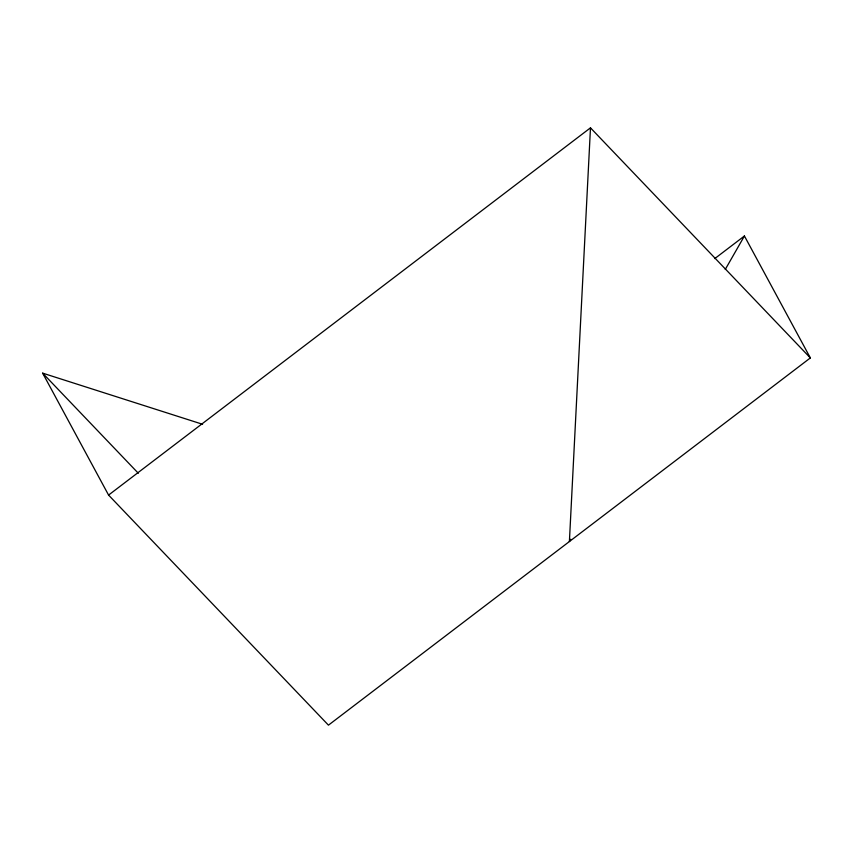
<?xml version="1.0" encoding="UTF-8"?>
<svg xmlns="http://www.w3.org/2000/svg" width="853" height="853" viewBox="0 0 853 853"><rect width="100%" height="100%" fill="white"/><g stroke="black" fill="none" stroke-linecap="round" stroke-linejoin="round"><path stroke-width="1.28" d="M714.771 258.598L744.424 235.993L810.35 357.919L328.448 725.157L108.576 495.081L590.479 127.843L569.399 541.538L570.721 539.235M725.274 269.431L744.424 235.993M108.576 495.081L42.65 373.145L202.577 424.272M590.479 127.843L810.35 357.919M42.65 373.145L138.325 473.266"/></g></svg>
